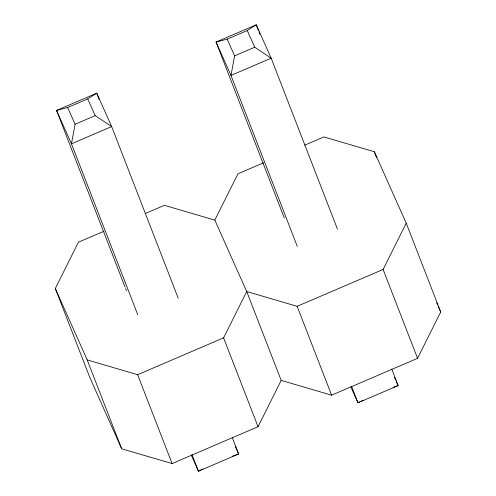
<?xml version="1.0" encoding="UTF-8"?>
<svg xmlns="http://www.w3.org/2000/svg" width="496" height="496" viewBox="0 0 496 496"><rect width="100%" height="100%" fill="white"/><g stroke="black" fill="none" stroke-linecap="round" stroke-linejoin="round"><path stroke-width="0.74" d="M125.073 287.091L56.544 110.422L67.636 107.533L75.094 124.229L71.461 143.815L137.752 314.718M284.307 217.986L216.058 42.03L227.149 39.147L234.608 55.843L230.975 75.423L297.265 246.332M145.204 213.547L164.387 205.325L214.818 220.112L246.717 291.53L281.182 380.389L258.056 426.715L172.1 463.568L121.669 448.781L89.77 377.363L55.304 288.505L78.43 242.178L104.005 231.217M214.818 220.112L237.944 173.792L263.519 162.824M55.304 288.505L87.203 359.916L137.634 374.709L223.591 337.857L246.717 291.53L297.147 306.317L383.104 269.471L406.23 223.144L374.331 151.726L323.9 136.939L304.718 145.161M281.182 380.389L331.613 395.182L417.57 358.329L440.696 312.003L406.23 223.144M67.636 107.533L87.73 98.915L96.739 93.186L111.656 126.579L178.225 298.208M227.149 39.147L247.244 30.529L256.252 24.8L271.169 58.193L337.46 229.096M203.031 468.881L198.45 471.2L191.301 455.198M363.196 400.16L357.963 402.814L350.815 386.812M75.094 124.229L95.189 115.618L111.656 126.579L71.461 143.815L56.544 110.422L96.739 93.186L99.256 99.677M234.608 55.843L254.702 47.225L271.169 58.193L230.975 75.423L216.058 42.03L256.252 24.8L258.49 30.566M393.123 387.419L398.152 385.578L391.722 368.993M232.171 456.332L238.638 453.97L232.209 437.385M436.592 302.808L437.54 304.935M438.173 306.348L440.696 312.003M247.244 30.529L254.702 47.225M394.425 377.233L395.355 379.316M395.975 380.711L398.152 385.578L357.963 402.814L351.528 386.229M87.73 98.915L95.189 115.618M235.222 446.313L238.638 453.97L198.45 471.2L192.014 454.615M374.331 151.726L376.569 157.505M383.104 269.471L417.57 358.329M259.048 32.011L259.885 34.174M297.147 306.317L331.613 395.182M223.591 337.857L258.056 426.715M125.631 288.536L126.468 290.699M137.634 374.709L172.1 463.568M87.203 359.916L121.669 448.781"/></g></svg>
